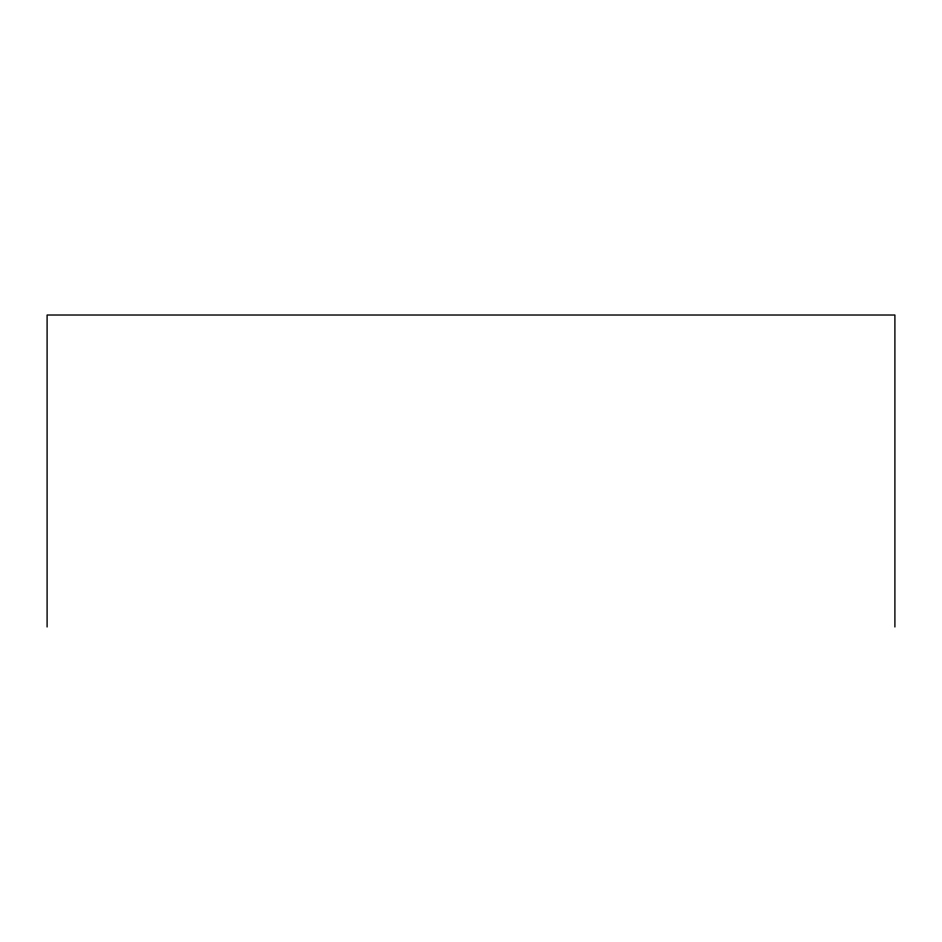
<?xml version="1.0" encoding="UTF-8"?>
<svg xmlns="http://www.w3.org/2000/svg" width="942" height="942" viewBox="0 0 942 942"><rect width="100%" height="100%" fill="white"/><g stroke="black" fill="none" stroke-linecap="round" stroke-linejoin="round"><path stroke-width="1.41" d="M894.9 626.983L894.9 315.017L47.1 315.017L47.1 626.983"/></g></svg>
